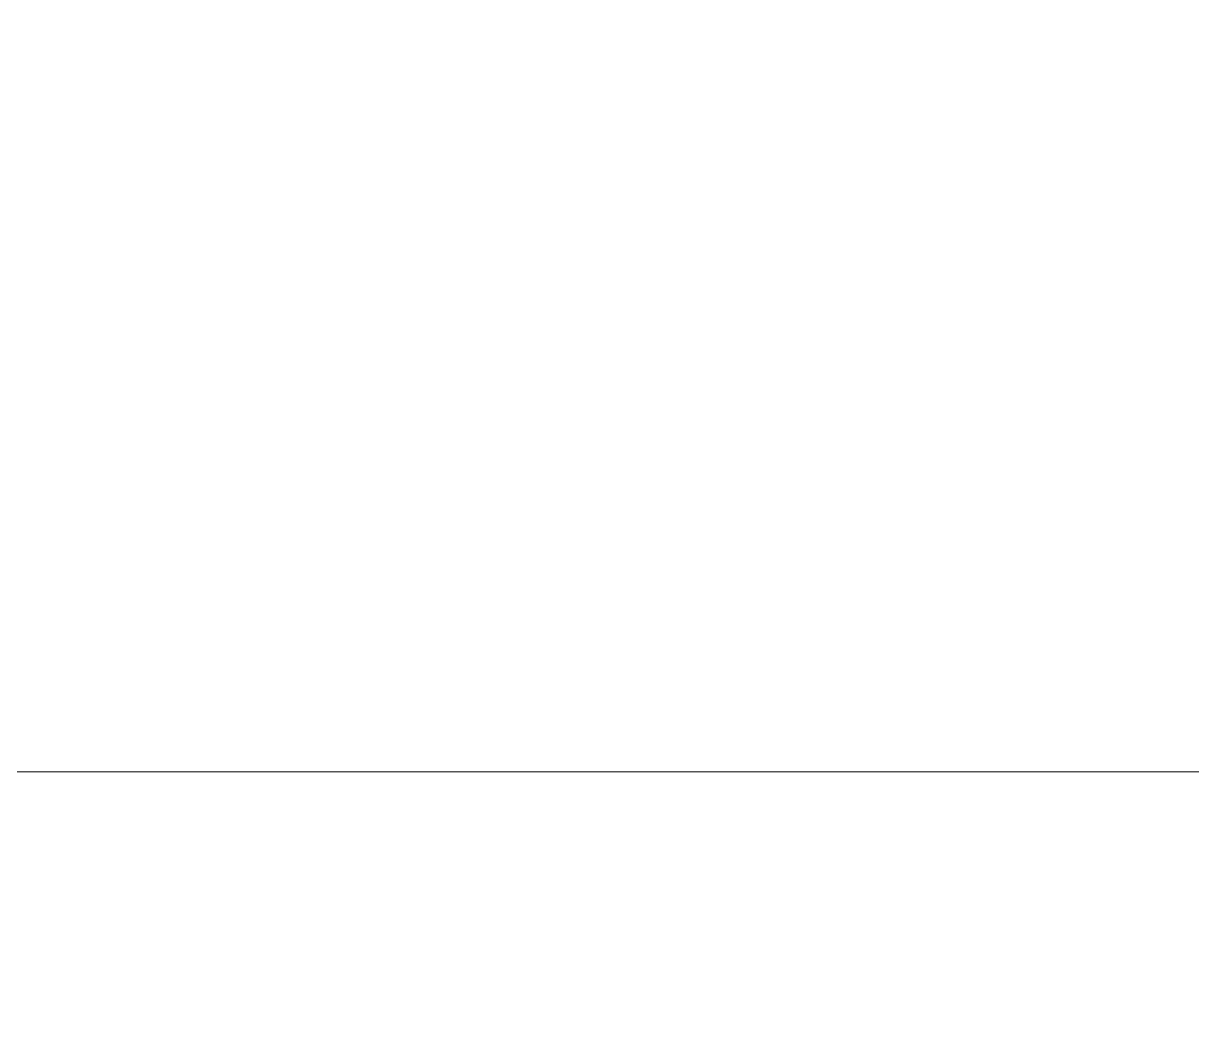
# Model space of a CAD drawing. Header units: millimetres. Extents: x 375520 to 471640, y 4301 to 90506.
# Drawn here: x 419908 to 420938, y 30307 to 31188 of the extents above; entities that cross this region are included whole.
import ezdxf

# ---------------------------------------------------------------- set-up
doc = ezdxf.new("R2010")
doc.units = ezdxf.units.MM
doc.layers.add('FAZA_I_ormari_ugradnja', color=6, linetype='Continuous')
doc.layers.add('GP kota -2.67_PBS_strojarstvo_drenazni_sustav$0$Kote', color=4, linetype='Continuous')
doc.layers.add('GP kota -2.67_PBS_arhitektura$0$PBS_AG_referenca PBS drenaza', color=150, linetype='Continuous', lineweight=13)
doc.layers.add('GP kota -2.67_PBS_arhitektura$0$PBS_AG_referenca PBS klimat i vent', color=252, linetype='Continuous', lineweight=18)
doc.styles.add('GP kota -2.67_PBS_strojarstvo_drenazni_sustav$0$Arial', font='arial.ttf')
doc.styles.add('GP kota -2.67_PBS_strojarstvo_drenazni_sustav$0$Standard', font='arial.ttf')
doc.dimstyles.new('GP kota -2.67_PBS_strojarstvo_drenazni_sustav$0$Standard', dxfattribs={"dimtxt": 0.18, "dimasz": 0.18, "dimexe": 0.18, "dimexo": 0.0625, "dimgap": 0.09, "dimtad": 0, "dimtih": 1, "dimtoh": 1, "dimdec": 4, "dimzin": 0, "dimdsep": 46, "dimtxsty": 'GP kota -2.67_PBS_strojarstvo_drenazni_sustav$0$Standard', "dimcen": 0.09, "dimadec": 0, "dimazin": 0, "dimtfac": 1, "dimtdec": 4, "dimtofl": 0, "dimtmove": 0, "dimatfit": 3, "dimfxl": 1, "dimtolj": 1, "dimtzin": 0, "dimarcsym": 0})

# ---------------------------------------------------------------- blocks, each defined once
blk = doc.blocks.new('*D194')
at = {"layer": 'Defpoints', "color": 0, "transparency": 16777216}
for p in [(418130.5, 30528.6), (418130.5, 30377.1), (421130.5, 30377.1)]:
    blk.add_point(p, dxfattribs=at)
at = {"layer": 'GP kota -2.67_PBS_strojarstvo_drenazni_sustav$0$Kote', "color": 0, "lineweight": -2, "transparency": 16777216}
for p, q in [((418130.5, 30380.1), (418130.5, 30532.6)), ((421120.5, 30528.6), (418140.5, 30528.6)), ((421130.5, 30380.1), (421130.5, 30532.6))]:
    blk.add_line(p, q, dxfattribs=at)
at = {"layer": 'GP kota -2.67_PBS_strojarstvo_drenazni_sustav$0$Kote', "color": 0, "transparency": 16777216}
for points in [[(418140.5, 30530.3), (418140.5, 30527), (418130.5, 30528.6)], [(421120.5, 30530.3), (421120.5, 30527), (421130.5, 30528.6)]]:
    blk.add_solid(points, dxfattribs=at)
at = {"layer": 'GP kota -2.67_PBS_strojarstvo_drenazni_sustav$0$Kote', "transparency": 16777216, "insert": (419630.5, 30536.8), "char_height": 10, "attachment_point": 5, "style": 'GP kota -2.67_PBS_strojarstvo_drenazni_sustav$0$Arial'}
blk.add_mtext('3000', dxfattribs=at)
blk = doc.blocks.new('GP kota -2.67_PBS_strojarstvo_drenazni_sustav')
at = {"layer": 'GP kota -2.67_PBS_strojarstvo_drenazni_sustav$0$Kote'}
dim = blk.add_linear_dim(base=(418130.5, 30528.6), p1=(421130.5, 30377.1), p2=(418130.5, 30377.1), angle=180, dimstyle='GP kota -2.67_PBS_strojarstvo_drenazni_sustav$0$Standard', override={"dimtxt": 10, "dimasz": 10, "dimexe": 4, "dimexo": 3, "dimgap": 3, "dimtad": 1, "dimtih": 0, "dimtoh": 0, "dimdec": 0, "dimrnd": 10, "dimzin": 8, "dimtxsty": 'GP kota -2.67_PBS_strojarstvo_drenazni_sustav$0$Arial', "dimcen": 100, "dimclrt": 256, "dimtdec": 0, "dimtofl": 1, "dimtolj": 0, "dimtzin": 8}, dxfattribs=at)
dim.commit()
dim.dimension.update_dxf_attribs({"geometry": '*D194', "text_midpoint": (419630.5, 30536.8)})
blk = doc.blocks.new('GP kota -2.67_PBS_arhitektura')
at = {"layer": 'GP kota -2.67_PBS_arhitektura$0$PBS_AG_referenca PBS drenaza', "ltscale": 10, "xscale": 0.1, "yscale": 0.1, "zscale": 0.1}
blk.add_blockref('GP kota -2.67_PBS_strojarstvo_drenazni_sustav', (0, 0), dxfattribs=at)

msp = doc.modelspace()

# ---------------------------------------------------------------- block references
at = {"layer": 'FAZA_I_ormari_ugradnja', "ltscale": 10, "xscale": 10, "yscale": 10, "zscale": 10}
msp.add_blockref('GP kota -2.67_PBS_arhitektura', (0, 0), dxfattribs=at)

doc.saveas('drawing.dxf')
